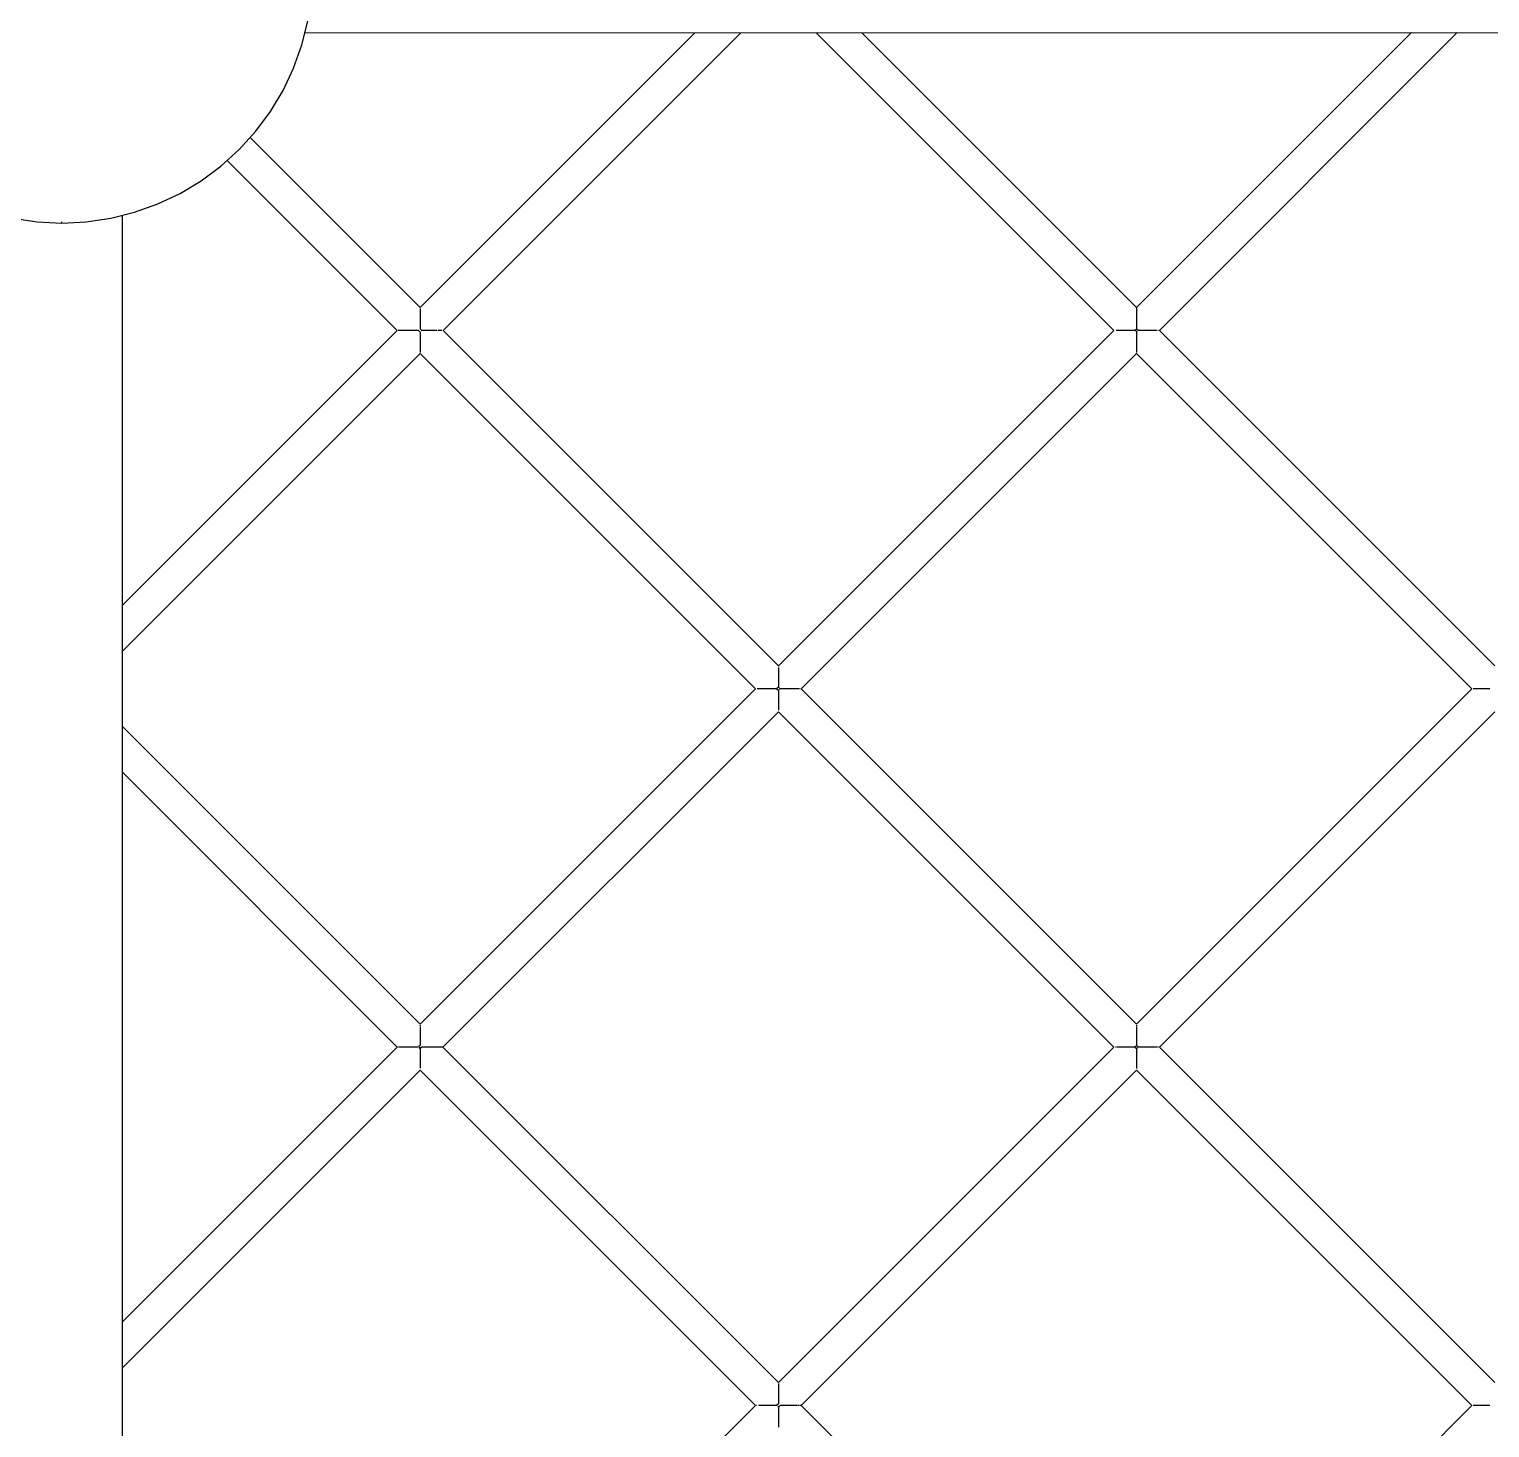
# Model space of a CAD drawing. Header units: millimetres. Extents: x -4086 to 3652, y -3941 to 3614.
# Drawn here: x 218 to 937, y -517 to 172 of the extents above; entities that cross this region are included whole.
import ezdxf

# ---------------------------------------------------------------- set-up
doc = ezdxf.new("R2010")
doc.units = ezdxf.units.MM
doc.layers.add('DIKOM_ОБЪЕКТ', color=7, linetype='Continuous')

msp = doc.modelspace()

# ---------------------------------------------------------------- linework, layer by layer
at = {"layer": 'DIKOM_ОБЪЕКТ', "color": 7, "linetype": 'Continuous'}
for p, q in [((352.223, 163.85), (355.171, 175.619)), ((353.724, 169.842), (1131.778, 169.925)), ((410.47, 34.486), (545.854, 169.862)), ((410.47, 34.486), (545.854, 169.862)), ((421.751, 23.205), (568.417, 169.865)), ((605.521, 169.869), (752.185, 23.199)), ((605.521, 169.869), (752.185, 23.199)), ((628.079, 169.871), (763.466, 34.478)), ((763.466, 34.478), (898.893, 169.9)), ((763.466, 34.478), (898.893, 169.9)), ((774.746, 23.198), (921.457, 169.902)), ((348.135, 152.426), (352.223, 163.85)), ((342.948, 141.458), (348.135, 152.426)), ((336.71, 131.051), (342.948, 141.458)), ((329.482, 121.306), (336.71, 131.051)), ((321.334, 112.316), (329.482, 121.306)), ((326.711, 118.249), (410.47, 34.486)), ((312.343, 104.169), (321.334, 112.316)), ((302.598, 96.941), (312.343, 104.169)), ((315.432, 106.968), (399.19, 23.206)), ((315.432, 106.968), (399.19, 23.206)), ((292.191, 90.703), (302.598, 96.941)), ((281.223, 85.516), (292.191, 90.703)), ((258.029, 78.481), (269.799, 81.429)), ((263.816, -1475.921), (263.823, 79.933)), ((269.799, 81.429), (281.223, 85.516)), ((209.79, 78.482), (221.791, 76.702)), ((221.791, 76.702), (233.91, 76.106)), ((233.91, 76.106), (233.91, 76.702)), ((233.91, 76.106), (246.028, 76.702)), ((233.91, 76.106), (233.91, 76.702)), ((246.028, 76.702), (258.029, 78.481)), ((410.47, 33.985), (410.47, 33.675)), ((410.47, 33.617), (410.47, 33.369)), ((410.47, 33.369), (410.47, 32.945)), ((410.47, 32.865), (410.47, 32.526)), ((410.47, 32.526), (410.47, 31.998)), ((410.47, 31.898), (410.47, 31.475)), ((410.47, 31.475), (410.47, 30.854)), ((410.47, 30.736), (410.47, 30.239)), ((410.47, 30.239), (410.47, 29.54)), ((410.47, 29.405), (410.47, 28.846)), ((410.47, 28.845), (410.47, 28.085)), ((763.466, 34.352), (763.466, 34.126)), ((763.466, 33.977), (763.466, 33.605)), ((763.466, 33.361), (763.466, 32.853)), ((763.466, 32.774), (763.466, 32.519)), ((763.466, 32.518), (763.466, 31.885)), ((763.466, 31.785), (763.466, 31.467)), ((763.466, 31.467), (763.466, 30.723)), ((763.466, 30.605), (763.466, 30.232)), ((763.466, 30.231), (763.466, 29.393)), ((763.466, 29.259), (763.466, 28.839)), ((763.466, 28.838), (763.466, 27.926)), ((263.822, -112.156), (399.19, 23.206)), ((263.822, -112.156), (399.19, 23.206)), ((399.94, 23.206), (399.692, 23.206)), ((400.307, 23.206), (399.998, 23.206)), ((400.646, 23.206), (400.307, 23.206)), ((401.149, 23.206), (400.727, 23.206)), ((401.573, 23.206), (401.15, 23.206)), ((402.201, 23.206), (401.673, 23.206)), ((402.698, 23.206), (402.201, 23.206)), ((403.437, 23.206), (402.817, 23.206)), ((403.997, 23.206), (403.438, 23.206)), ((404.83, 23.206), (404.132, 23.206)), ((405.439, 23.206), (404.83, 23.206)), ((406.349, 23.206), (405.588, 23.206)), ((406.995, 23.205), (406.349, 23.206)), ((407.96, 23.205), (407.152, 23.205)), ((408.628, 23.206), (407.96, 23.206)), ((409.627, 23.205), (408.793, 23.206)), ((409.627, 23.205), (410.048, 22.784)), ((410.048, 22.784), (410.47, 22.362)), ((410.47, 27.936), (410.47, 27.327)), ((410.47, 27.326), (410.47, 26.52)), ((410.47, 26.361), (410.47, 25.716)), ((410.47, 25.715), (410.47, 24.881)), ((410.47, 24.716), (410.47, 24.049)), ((410.892, 23.627), (410.47, 24.048)), ((410.47, 22.362), (410.47, 21.53)), ((411.313, 23.205), (410.892, 23.627)), ((411.313, 23.205), (411.065, 22.958)), ((411.98, 23.205), (411.313, 23.205)), ((412.98, 23.205), (412.147, 23.205)), ((413.623, 23.205), (412.981, 23.205)), ((414.591, 23.205), (413.787, 23.205)), ((415.197, 23.205), (414.592, 23.205)), ((416.11, 23.205), (415.352, 23.205)), ((416.665, 23.205), (416.11, 23.205)), ((417.503, 23.205), (416.809, 23.205)), ((417.995, 23.205), (417.504, 23.205)), ((418.739, 23.205), (418.124, 23.205)), ((419.791, 23.205), (419.268, 23.205)), ((420.125, 23.205), (419.791, 23.205)), ((420.634, 23.205), (420.214, 23.205)), ((420.878, 23.205), (420.634, 23.205)), ((421.249, 23.205), (420.943, 23.205)), ((421.751, 23.205), (586.965, -142.015)), ((586.965, -142.016), (752.185, 23.199)), ((586.965, -142.016), (752.185, 23.199)), ((753.557, 23.198), (753.302, 23.198)), ((753.806, 23.198), (753.557, 23.198)), ((754.145, 23.199), (753.806, 23.198)), ((754.463, 23.199), (754.145, 23.199)), ((754.774, 23.199), (754.463, 23.199)), ((755.196, 23.199), (754.774, 23.199)), ((755.57, 23.199), (755.196, 23.199)), ((755.935, 23.199), (755.57, 23.199)), ((756.432, 23.199), (755.935, 23.199)), ((756.853, 23.199), (756.433, 23.199)), ((757.265, 23.199), (756.853, 23.199)), ((757.825, 23.199), (757.265, 23.199)), ((758.283, 23.199), (757.825, 23.199)), ((758.735, 23.199), (758.283, 23.199)), ((759.344, 23.199), (758.735, 23.199)), ((759.829, 23.198), (759.344, 23.199)), ((760.309, 23.198), (759.829, 23.198)), ((760.955, 23.198), (760.309, 23.198)), ((761.456, 23.198), (760.955, 23.198)), ((761.955, 23.198), (761.456, 23.198)), ((762.622, 23.198), (761.955, 23.198)), ((762.875, 23.451), (762.622, 23.198)), ((763.175, 23.751), (762.875, 23.451)), ((762.986, 23.562), (763.129, 23.197)), ((763.129, 23.197), (763.27, 22.835)), ((763.27, 22.835), (763.453, 22.367)), ((763.466, 27.777), (763.465, 27.32)), ((763.466, 27.319), (763.466, 26.351)), ((763.466, 26.192), (763.466, 25.708)), ((763.466, 25.708), (763.466, 24.707)), ((763.466, 24.542), (763.466, 24.041)), ((763.971, 23.535), (763.466, 24.041)), ((763.67, 22.56), (763.466, 22.355)), ((763.466, 22.355), (763.466, 21.356)), ((764.309, 23.199), (763.971, 23.535)), ((764.808, 23.198), (764.308, 23.198)), ((765.309, 23.198), (764.808, 23.198)), ((765.975, 23.198), (765.309, 23.198)), ((766.457, 23.198), (765.975, 23.198)), ((766.943, 23.198), (766.457, 23.198)), ((767.586, 23.198), (766.943, 23.198)), ((768.04, 23.198), (767.586, 23.198)), ((768.499, 23.198), (768.04, 23.198)), ((769.105, 23.198), (768.499, 23.198)), ((769.521, 23.198), (769.106, 23.198)), ((769.943, 23.198), (769.521, 23.198)), ((770.498, 23.198), (769.943, 23.198)), ((770.867, 23.198), (770.499, 23.198)), ((771.242, 23.198), (770.867, 23.198)), ((771.734, 23.198), (771.242, 23.198)), ((772.047, 23.198), (771.734, 23.198)), ((772.368, 23.198), (772.047, 23.198)), ((772.786, 23.198), (772.368, 23.198)), ((773.036, 23.198), (772.786, 23.198)), ((773.293, 23.198), (773.036, 23.198)), ((773.629, 23.198), (773.293, 23.198)), ((774.244, 23.198), (774, 23.198)), ((774.745, 23.198), (939.96, -142.023)), ((410.47, 21.362), (410.47, 20.696)), ((410.47, 20.695), (410.47, 19.891)), ((410.47, 19.728), (410.47, 19.085)), ((410.47, 19.084), (410.47, 18.327)), ((410.47, 18.17), (410.47, 17.566)), ((410.47, 17.565), (410.47, 16.871)), ((410.47, 16.727), (410.47, 16.173)), ((410.47, 16.172), (410.47, 15.557)), ((410.47, 15.429), (410.47, 14.936)), ((410.47, 14.936), (410.47, 14.413)), ((763.466, 21.187), (763.465, 20.687)), ((763.465, 20.687), (763.465, 19.722)), ((763.465, 19.559), (763.465, 19.076)), ((763.465, 19.076), (763.466, 18.168)), ((763.466, 16.164), (763.465, 15.426)), ((763.466, 18.012), (763.466, 17.558)), ((763.466, 17.558), (763.466, 16.725)), ((763.466, 16.58), (763.466, 16.165)), ((763.466, 15.297), (763.466, 14.93)), ((763.466, 14.928), (763.466, 14.301)), ((263.822, -134.717), (410.47, 11.925)), ((410.47, 14.303), (410.47, 13.886)), ((410.47, 13.885), (410.47, 13.466)), ((410.47, 13.377), (410.47, 13.043)), ((410.47, 13.042), (410.47, 12.736)), ((410.47, 12.671), (410.47, 12.427)), ((410.47, 11.925), (575.684, -153.296)), ((410.47, 11.925), (575.684, -153.296)), ((598.245, -153.296), (763.466, 11.918)), ((763.466, 13.878), (763.465, 13.374)), ((763.465, 13.285), (763.465, 13.035)), ((763.465, 13.035), (763.465, 12.666)), ((763.465, 12.418), (763.465, 12.195)), ((763.466, 14.19), (763.466, 13.878)), ((763.466, 11.918), (928.679, -153.303)), ((763.466, 11.918), (928.679, -153.303)), ((586.965, -143.132), (586.964, -143.557)), ((586.965, -143.72), (586.964, -143.975)), ((586.965, -142.517), (586.965, -142.826)), ((586.964, -143.976), (586.965, -144.504)), ((586.964, -144.504), (586.964, -144.709)), ((586.964, -144.709), (586.964, -145.026)), ((586.964, -145.027), (586.964, -145.647)), ((586.964, -145.647), (586.964, -145.889)), ((586.964, -145.889), (586.964, -146.262)), ((586.964, -146.263), (586.964, -146.962)), ((586.964, -146.962), (586.964, -147.235)), ((586.964, -147.235), (586.964, -147.655)), ((586.964, -147.656), (586.964, -148.417)), ((586.964, -148.417), (586.964, -148.717)), ((586.964, -148.717), (586.964, -149.174)), ((586.964, -149.175), (586.964, -149.981)), ((586.964, -149.981), (586.964, -150.301)), ((586.964, -150.301), (586.964, -150.786)), ((586.964, -150.786), (586.964, -151.62)), ((410.463, -318.509), (575.683, -153.296)), ((410.463, -318.509), (575.683, -153.296)), ((576.801, -153.296), (576.491, -153.296)), ((577.056, -153.296), (576.802, -153.296)), ((577.644, -153.296), (577.22, -153.296)), ((577.962, -153.296), (577.644, -153.296)), ((578.166, -153.296), (577.962, -153.296)), ((578.694, -153.296), (578.166, -153.296)), ((579.069, -153.296), (578.695, -153.296)), ((579.309, -153.296), (579.069, -153.296)), ((579.931, -153.296), (579.31, -153.295)), ((580.351, -153.296), (579.931, -153.296)), ((580.625, -153.296), (580.351, -153.296)), ((581.323, -153.296), (580.625, -153.296)), ((581.781, -153.296), (581.324, -153.296)), ((582.081, -153.296), (581.781, -153.296)), ((582.842, -153.296), (582.081, -153.296)), ((583.328, -153.296), (582.843, -153.296)), ((583.647, -153.296), (583.328, -153.296)), ((584.454, -153.296), (583.647, -153.296)), ((584.955, -153.296), (584.454, -153.296)), ((585.287, -153.296), (584.955, -153.296)), ((586.121, -153.296), (585.287, -153.296)), ((586.374, -153.043), (586.121, -153.296)), ((586.121, -153.296), (586.542, -153.717)), ((586.964, -152.453), (586.374, -153.043)), ((586.542, -153.717), (586.963, -154.139)), ((586.964, -151.62), (586.964, -151.952)), ((586.964, -151.952), (586.964, -152.453)), ((587.217, -153.886), (586.964, -154.139)), ((586.964, -154.139), (586.964, -154.971)), ((586.964, -154.971), (586.964, -155.307)), ((586.964, -155.307), (586.964, -155.806)), ((586.964, -155.806), (586.964, -156.61)), ((586.964, -156.61), (586.964, -156.935)), ((586.964, -156.935), (586.964, -157.417)), ((586.964, -157.417), (586.964, -158.174)), ((586.964, -158.174), (586.964, -158.483)), ((587.385, -152.874), (586.977, -152.465)), ((587.385, -153.717), (587.217, -153.886)), ((587.807, -153.296), (587.385, -152.874)), ((588.306, -153.296), (587.807, -153.296)), ((588.641, -153.296), (588.306, -153.296)), ((589.474, -153.296), (588.641, -153.296)), ((589.956, -153.296), (589.474, -153.296)), ((590.281, -153.296), (589.956, -153.296)), ((591.085, -153.296), (590.281, -153.296)), ((591.539, -153.296), (591.085, -153.296)), ((591.847, -153.296), (591.539, -153.296)), ((592.604, -153.296), (591.847, -153.296)), ((593.019, -153.296), (592.604, -153.296)), ((593.303, -153.296), (593.019, -153.296)), ((593.997, -153.296), (593.303, -153.296)), ((594.365, -153.296), (593.997, -153.296)), ((594.618, -153.296), (594.365, -153.296)), ((595.233, -153.296), (594.618, -153.296)), ((595.546, -153.296), (595.233, -153.296)), ((595.761, -153.296), (595.546, -153.296)), ((596.283, -153.296), (595.761, -153.296)), ((596.535, -153.296), (596.285, -153.296)), ((597.127, -153.296), (596.709, -153.296)), ((597.743, -153.296), (597.438, -153.296)), ((598.245, -153.296), (763.458, -318.517)), ((763.458, -318.517), (928.679, -153.303)), ((763.458, -318.517), (928.679, -153.303)), ((929.548, -153.303), (929.305, -153.303)), ((929.795, -153.303), (929.548, -153.303)), ((930.3, -153.303), (929.967, -153.303)), ((930.639, -153.303), (930.3, -153.303)), ((930.852, -153.303), (930.639, -153.303)), ((931.266, -153.303), (930.852, -153.303)), ((931.69, -153.303), (931.266, -153.303)), ((931.94, -153.303), (931.69, -153.303)), ((932.429, -153.303), (931.94, -153.303)), ((932.925, -153.303), (932.429, -153.303)), ((933.208, -153.303), (932.926, -153.303)), ((933.759, -153.303), (933.208, -153.303)), ((934.319, -153.303), (933.759, -153.303)), ((934.625, -153.303), (934.319, -153.303)), ((935.228, -153.303), (934.625, -153.303)), ((935.837, -153.303), (935.228, -153.303)), ((936.162, -153.303), (935.838, -153.303)), ((936.803, -153.303), (936.162, -153.303)), ((937.448, -153.303), (936.803, -153.303)), ((421.743, -329.79), (586.964, -164.576)), ((586.964, -158.483), (586.964, -158.936)), ((586.964, -158.936), (586.964, -159.629)), ((586.964, -159.629), (586.964, -159.914)), ((586.964, -159.914), (586.964, -160.329)), ((586.964, -160.329), (586.964, -160.944)), ((586.964, -160.944), (586.964, -161.197)), ((586.964, -161.197), (586.964, -161.564)), ((586.964, -161.564), (586.964, -162.088)), ((586.964, -162.088), (586.964, -162.303)), ((586.964, -162.303), (586.964, -162.616)), ((586.964, -162.616), (586.964, -163.035)), ((586.964, -163.208), (586.964, -163.459)), ((586.964, -163.459), (586.964, -163.766)), ((586.964, -164.576), (752.177, -329.797)), ((586.964, -164.576), (752.177, -329.797)), ((774.738, -329.797), (939.959, -164.583)), ((263.822, -171.861), (410.464, -318.509)), ((263.822, -194.422), (399.182, -329.789)), ((263.822, -194.422), (399.182, -329.789)), ((410.463, -321.52), (410.462, -322.018)), ((410.462, -323.317), (410.462, -323.729)), ((410.462, -323.729), (410.462, -324.148)), ((410.463, -319.01), (410.463, -319.259)), ((410.463, -319.627), (410.463, -319.966)), ((410.463, -319.966), (410.463, -320.214)), ((410.463, -320.214), (410.463, -320.47)), ((410.463, -320.47), (410.463, -320.893)), ((410.463, -320.893), (410.463, -321.202)), ((410.463, -321.202), (410.463, -321.52)), ((410.463, -322.017), (410.463, -322.383)), ((410.463, -322.383), (410.463, -322.756)), ((410.463, -322.756), (410.463, -323.316)), ((763.458, -322.764), (763.457, -323.463)), ((763.458, -319.018), (763.458, -319.328)), ((763.458, -319.634), (763.458, -320.058)), ((763.458, -320.058), (763.458, -320.306)), ((763.458, -320.477), (763.458, -321.004)), ((763.458, -321.004), (763.458, -321.315)), ((763.458, -321.315), (763.458, -321.528)), ((763.458, -321.528), (763.458, -322.149)), ((763.458, -322.149), (763.458, -322.514)), ((763.458, -322.514), (763.458, -322.764)), ((763.458, -323.463), (763.458, -323.876)), ((263.82, -465.145), (399.182, -329.789)), ((263.82, -465.145), (399.182, -329.789)), ((399.683, -329.789), (399.457, -329.789)), ((400.299, -329.789), (399.929, -329.789)), ((400.555, -329.789), (400.3, -329.789)), ((401.142, -329.789), (400.635, -329.789)), ((401.461, -329.789), (401.143, -329.789)), ((402.193, -329.789), (401.561, -329.789)), ((402.567, -329.789), (402.194, -329.789)), ((403.429, -329.789), (402.686, -329.789)), ((403.85, -329.789), (403.43, -329.789)), ((404.822, -329.789), (403.985, -329.789)), ((405.281, -329.789), (404.822, -329.789)), ((406.341, -329.789), (405.427, -329.789)), ((406.826, -329.789), (406.341, -329.789)), ((407.952, -329.79), (406.985, -329.789)), ((408.454, -329.79), (407.953, -329.79)), ((409.619, -329.79), (408.619, -329.79)), ((410.462, -328.946), (409.878, -329.531)), ((409.956, -330.127), (410.462, -330.633)), ((410.402, -330.067), (410.015, -330.068)), ((411.03, -330.065), (410.402, -330.067)), ((410.462, -324.149), (410.462, -324.759)), ((410.462, -324.759), (410.462, -325.21)), ((410.462, -325.21), (410.462, -325.668)), ((410.462, -325.669), (410.463, -326.314)), ((410.463, -326.795), (410.462, -327.279)), ((410.462, -327.28), (410.462, -327.948)), ((410.462, -327.948), (410.462, -328.446)), ((410.462, -328.446), (410.462, -328.946)), ((410.715, -330.38), (410.462, -330.633)), ((410.462, -330.633), (410.462, -331.299)), ((410.463, -326.314), (410.463, -326.795)), ((411.306, -329.79), (410.715, -330.38)), ((411.805, -329.79), (411.306, -329.79)), ((412.972, -329.79), (411.973, -329.79)), ((413.455, -329.79), (412.972, -329.79)), ((414.583, -329.79), (413.618, -329.79)), ((415.037, -329.79), (414.583, -329.79)), ((416.102, -329.79), (415.193, -329.79)), ((416.518, -329.79), (416.103, -329.79)), ((417.496, -329.79), (416.663, -329.79)), ((417.864, -329.79), (417.496, -329.79)), ((418.732, -329.79), (417.992, -329.79)), ((419.044, -329.79), (418.732, -329.79)), ((419.783, -329.79), (419.155, -329.79)), ((420.034, -329.79), (419.783, -329.79)), ((420.625, -329.79), (420.122, -329.79)), ((421.242, -329.79), (420.874, -329.79)), ((421.617, -329.79), (421.393, -329.79)), ((421.744, -329.79), (586.957, -495.011)), ((586.957, -495.01), (752.177, -329.797)), ((586.957, -495.01), (752.177, -329.797)), ((753.294, -329.797), (752.985, -329.797)), ((753.714, -329.797), (753.466, -329.797)), ((754.137, -329.797), (753.714, -329.797)), ((754.35, -329.797), (754.137, -329.797)), ((754.661, -329.797), (754.35, -329.797)), ((755.189, -329.797), (754.661, -329.797)), ((755.439, -329.797), (755.189, -329.797)), ((755.804, -329.797), (755.439, -329.797)), ((756.424, -329.797), (755.804, -329.797)), ((756.706, -329.797), (756.425, -329.797)), ((757.119, -329.797), (756.706, -329.797)), ((757.817, -329.797), (757.119, -329.797)), ((758.123, -329.797), (757.818, -329.797)), ((758.576, -329.797), (758.123, -329.797)), ((759.336, -329.797), (758.576, -329.797)), ((759.66, -329.797), (759.336, -329.797)), ((760.141, -329.797), (759.66, -329.797)), ((760.946, -329.797), (760.141, -329.797)), ((761.282, -329.797), (760.948, -329.797)), ((761.78, -329.797), (761.282, -329.797)), ((762.614, -329.797), (761.78, -329.797)), ((762.783, -329.629), (762.614, -329.797)), ((762.615, -329.797), (763.036, -330.219)), ((763.457, -328.954), (762.783, -329.629)), ((763.036, -330.219), (763.457, -330.64)), ((763.746, -329.243), (763.168, -329.245)), ((763.458, -325.676), (763.457, -326.482)), ((763.457, -326.482), (763.457, -326.963)), ((763.457, -326.963), (763.457, -327.287)), ((763.457, -327.287), (763.457, -328.122)), ((763.457, -328.122), (763.457, -328.62)), ((763.457, -328.62), (763.457, -328.954)), ((763.626, -330.472), (763.457, -330.64)), ((763.457, -330.64), (763.457, -331.473)), ((763.458, -323.876), (763.458, -324.157)), ((763.458, -324.157), (763.458, -324.918)), ((763.458, -324.918), (763.458, -325.37)), ((763.458, -325.37), (763.458, -325.675)), ((763.879, -330.219), (763.626, -330.472)), ((764.3, -329.797), (763.88, -329.377)), ((764.633, -329.797), (764.3, -329.797)), ((765.135, -329.797), (764.633, -329.797)), ((765.968, -329.797), (765.135, -329.797)), ((766.289, -329.797), (765.968, -329.797)), ((766.775, -329.797), (766.289, -329.797)), ((767.579, -329.797), (766.775, -329.797)), ((767.881, -329.797), (767.579, -329.797)), ((768.34, -329.797), (767.881, -329.797)), ((769.097, -329.797), (768.34, -329.797)), ((769.374, -329.797), (769.098, -329.797)), ((769.797, -329.797), (769.374, -329.797)), ((770.491, -329.797), (769.797, -329.797)), ((770.735, -329.797), (770.491, -329.797)), ((771.112, -329.797), (770.735, -329.797)), ((771.727, -329.797), (771.112, -329.797)), ((771.935, -329.797), (771.727, -329.797)), ((772.255, -329.797), (771.935, -329.797)), ((772.778, -329.797), (772.255, -329.797)), ((773.202, -329.797), (772.944, -329.797)), ((773.621, -329.797), (773.202, -329.797)), ((774.237, -329.797), (773.93, -329.797)), ((774.738, -329.797), (939.952, -495.018)), ((410.462, -331.299), (410.462, -331.801)), ((410.462, -331.801), (410.462, -332.299)), ((410.462, -332.3), (410.462, -332.943)), ((410.462, -332.943), (410.462, -333.429)), ((410.462, -333.429), (410.462, -333.91)), ((410.462, -333.911), (410.462, -334.516)), ((410.462, -334.516), (410.462, -334.976)), ((410.462, -334.976), (410.462, -335.429)), ((410.462, -335.43), (410.462, -335.985)), ((410.462, -335.985), (410.462, -336.407)), ((410.462, -336.407), (410.462, -336.823)), ((410.462, -336.823), (410.462, -337.314)), ((410.462, -337.314), (410.462, -337.69)), ((410.462, -337.69), (410.462, -338.058)), ((410.462, -338.059), (410.462, -338.477)), ((763.457, -331.473), (763.457, -331.975)), ((763.457, -331.975), (763.457, -332.308)), ((763.457, -332.308), (763.457, -333.112)), ((763.457, -333.112), (763.457, -333.598)), ((763.457, -333.598), (763.457, -333.918)), ((763.457, -333.918), (763.457, -334.676)), ((763.457, -334.676), (763.457, -335.136)), ((763.457, -335.136), (763.457, -335.437)), ((763.457, -335.437), (763.458, -336.131)), ((763.458, -336.554), (763.457, -336.83)), ((763.457, -336.831), (763.458, -337.446)), ((763.458, -338.066), (763.457, -338.589)), ((763.458, -336.131), (763.458, -336.554)), ((763.458, -337.446), (763.458, -337.822)), ((763.458, -337.822), (763.458, -338.066)), ((263.82, -487.706), (410.462, -341.07)), ((410.462, -338.477), (410.462, -338.797)), ((410.462, -338.797), (410.462, -339.109)), ((410.462, -339.11), (410.462, -339.445)), ((410.462, -339.445), (410.462, -339.702)), ((410.462, -339.702), (410.462, -339.952)), ((410.462, -339.953), (410.462, -340.198)), ((410.463, -341.07), (575.677, -506.291)), ((410.463, -341.07), (575.677, -506.291)), ((598.237, -506.291), (763.457, -341.077)), ((763.457, -338.589), (763.457, -338.91)), ((763.457, -338.91), (763.457, -339.117)), ((763.457, -339.118), (763.457, -339.537)), ((763.457, -339.536), (763.457, -339.794)), ((763.457, -339.961), (763.457, -340.267)), ((763.457, -341.077), (928.671, -506.298)), ((763.457, -341.077), (928.671, -506.298)), ((586.956, -495.512), (586.956, -495.76)), ((586.956, -495.76), (586.956, -496.002)), ((586.956, -496.128), (586.957, -496.467)), ((586.956, -496.467), (586.956, -496.8)), ((586.956, -496.971), (586.956, -497.394)), ((586.956, -497.394), (586.956, -497.809)), ((586.956, -497.809), (586.956, -498.021)), ((586.956, -498.022), (586.956, -498.519)), ((586.956, -498.519), (586.956, -499.008)), ((586.956, -499.008), (586.956, -499.257)), ((586.956, -499.258), (586.956, -499.818)), ((586.956, -499.818), (586.956, -500.37)), ((586.956, -500.37), (586.956, -500.651)), ((586.956, -500.651), (586.956, -501.261)), ((586.956, -501.261), (586.956, -501.864)), ((586.956, -501.864), (586.956, -502.169)), ((586.956, -502.169), (586.956, -502.815)), ((586.956, -502.815), (586.956, -503.457)), ((586.956, -503.457), (586.956, -503.78)), ((410.455, -671.504), (575.677, -506.291)), ((410.455, -671.504), (575.677, -506.291)), ((576.177, -506.291), (575.951, -506.291)), ((577.636, -506.291), (577.128, -506.291)), ((577.849, -506.291), (577.636, -506.291)), ((578.054, -506.291), (577.849, -506.291)), ((578.687, -506.291), (578.054, -506.291)), ((578.937, -506.291), (578.688, -506.291)), ((579.179, -506.291), (578.937, -506.291)), ((579.923, -506.291), (579.179, -506.291)), ((580.204, -506.291), (579.923, -506.291)), ((580.478, -506.291), (580.204, -506.291)), ((581.316, -506.291), (580.478, -506.291)), ((581.622, -506.291), (581.316, -506.291)), ((581.922, -506.291), (581.622, -506.291)), ((582.834, -506.291), (581.922, -506.291)), ((583.159, -506.291), (582.835, -506.291)), ((583.478, -506.291), (583.159, -506.291)), ((584.445, -506.291), (583.478, -506.291)), ((584.781, -506.291), (584.446, -506.291)), ((585.112, -506.291), (584.781, -506.291)), ((586.113, -506.291), (585.112, -506.291)), ((586.282, -506.122), (586.113, -506.291)), ((586.956, -505.448), (586.282, -506.122)), ((587.004, -506.845), (586.668, -506.845)), ((586.668, -506.845), (586.956, -507.134)), ((586.956, -503.781), (586.956, -504.449)), ((586.956, -504.449), (586.956, -505.114)), ((586.956, -505.114), (586.956, -505.448)), ((587.124, -506.966), (586.956, -507.134)), ((586.956, -507.135), (586.956, -507.8)), ((586.956, -507.8), (586.956, -508.469)), ((586.956, -508.469), (586.956, -508.801)), ((586.956, -508.802), (586.956, -509.444)), ((586.956, -509.444), (586.956, -510.092)), ((586.956, -510.092), (586.956, -510.411)), ((586.956, -510.413), (586.956, -511.017)), ((587.246, -506.844), (587.004, -506.845)), ((587.799, -506.291), (587.124, -506.966)), ((588.132, -506.291), (587.799, -506.291)), ((588.467, -506.291), (588.132, -506.291)), ((589.466, -506.291), (588.467, -506.291)), ((589.787, -506.291), (589.467, -506.291)), ((590.112, -506.291), (589.787, -506.291)), ((591.077, -506.291), (590.112, -506.291)), ((591.379, -506.291), (591.078, -506.291)), ((591.687, -506.291), (591.379, -506.291)), ((592.596, -506.291), (591.687, -506.291)), ((592.873, -506.291), (592.597, -506.291)), ((593.157, -506.291), (592.873, -506.291)), ((593.989, -506.291), (593.157, -506.291)), ((594.234, -506.291), (593.991, -506.291)), ((594.487, -506.291), (594.234, -506.291)), ((595.226, -506.291), (594.487, -506.291)), ((595.433, -506.291), (595.226, -506.291)), ((595.649, -506.291), (595.433, -506.291)), ((596.277, -506.291), (595.649, -506.291)), ((597.12, -506.291), (596.616, -506.291)), ((597.736, -506.291), (597.368, -506.291)), ((598.11, -506.291), (597.887, -506.291)), ((598.237, -506.291), (763.451, -671.512)), ((763.451, -671.512), (928.671, -506.298)), ((763.451, -671.512), (928.671, -506.298)), ((929.479, -506.297), (929.236, -506.297)), ((929.788, -506.298), (929.479, -506.298)), ((930.208, -506.298), (929.874, -506.298)), ((930.631, -506.298), (930.208, -506.298)), ((931.155, -506.298), (930.739, -506.298)), ((931.682, -506.297), (931.155, -506.298)), ((932.298, -506.298), (931.809, -506.298)), ((932.918, -506.298), (932.298, -506.298)), ((933.612, -506.298), (933.061, -506.298)), ((934.311, -506.298), (933.612, -506.298)), ((935.069, -506.298), (934.465, -506.298)), ((935.83, -506.298), (935.069, -506.298)), ((936.634, -506.298), (935.993, -506.298)), ((937.441, -506.298), (936.634, -506.298)), ((586.956, -511.017), (586.956, -511.629)), ((586.956, -511.629), (586.956, -511.931)), ((586.956, -511.931), (586.956, -512.486)), ((586.956, -512.486), (586.956, -513.048)), ((586.956, -513.048), (586.956, -513.324)), ((586.956, -513.324), (586.956, -513.815)), ((586.956, -513.815), (586.956, -514.315)), ((586.956, -514.315), (586.956, -514.559)), ((586.956, -514.56), (586.956, -514.978)), ((586.956, -514.978), (586.956, -515.403)), ((586.956, -515.403), (586.956, -515.611)), ((586.956, -515.611), (586.956, -515.946)), ((586.956, -515.946), (586.956, -516.287)), ((586.956, -516.455), (586.956, -516.699)), ((586.956, -516.699), (586.956, -516.949))]:
    msp.add_line(p, q, dxfattribs=at)

doc.saveas('drawing.dxf')
